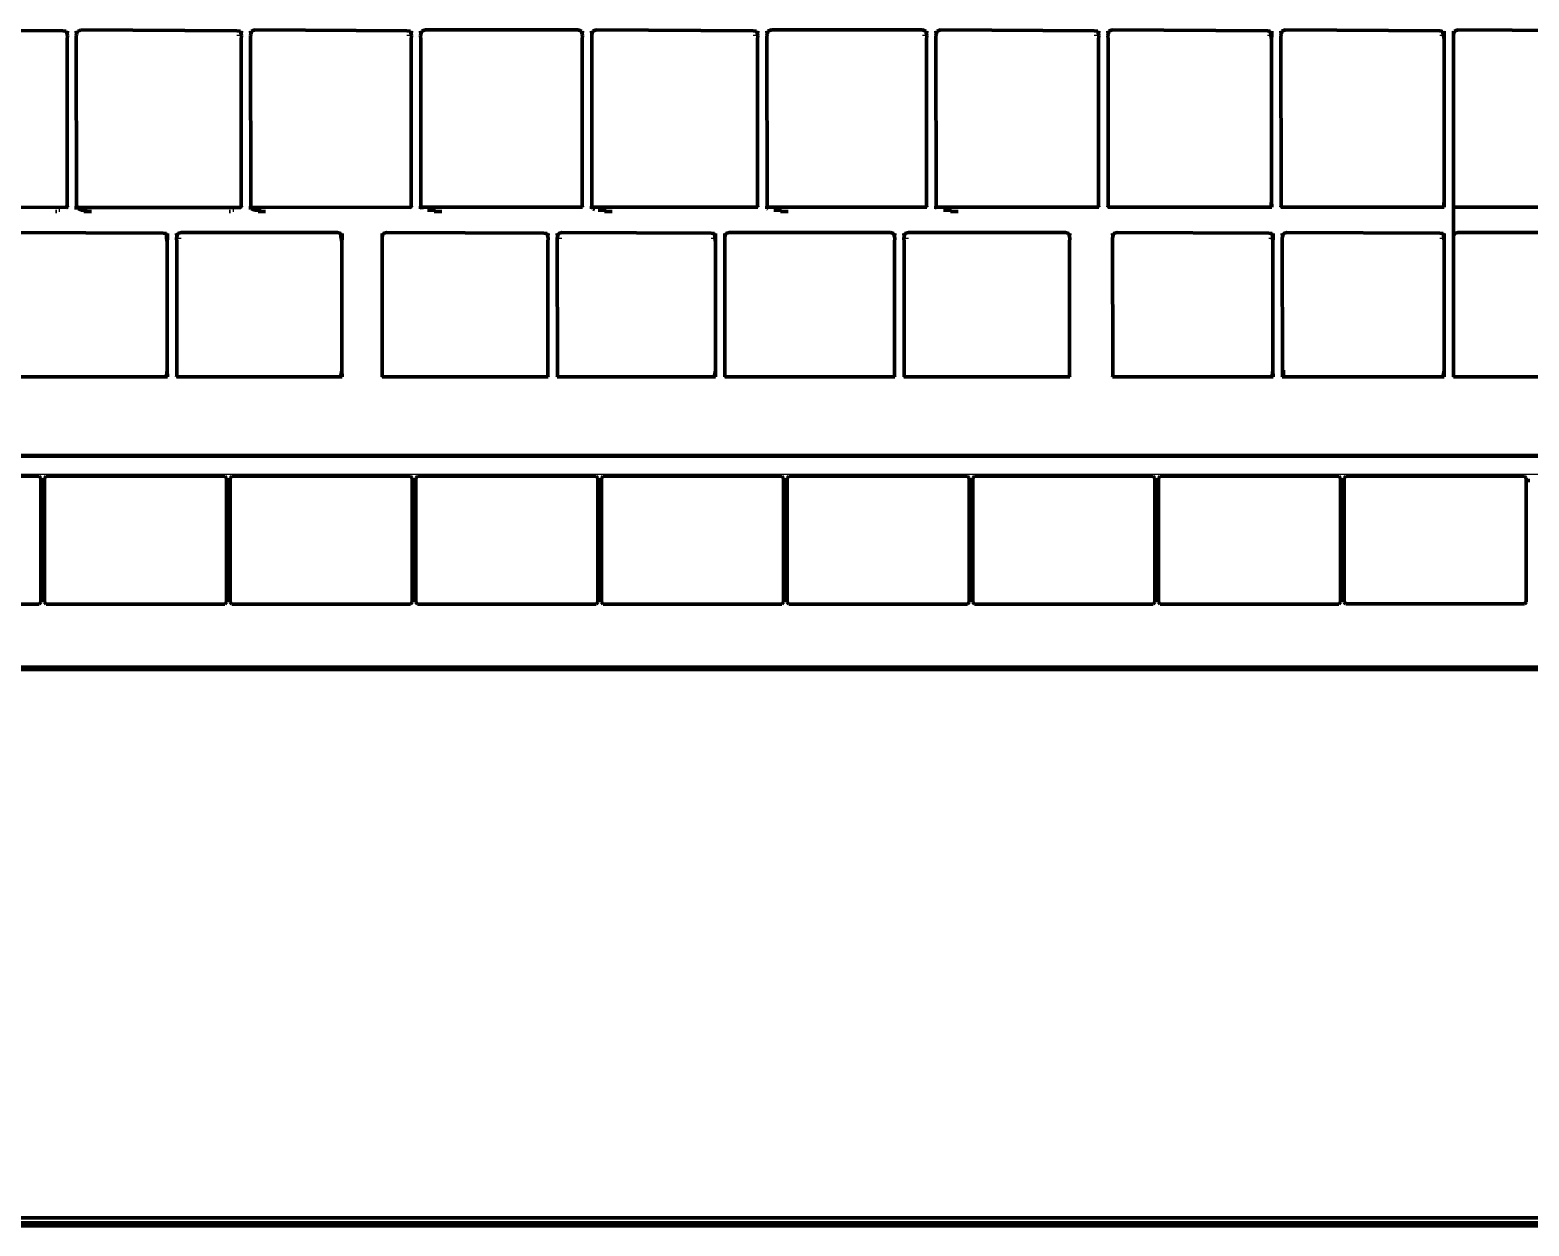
# Model space of a CAD drawing. Header units: millimetres. Extents: x 4307 to 31003, y 2809 to 20009.
# Drawn here: x 11221.8 to 11335.8, y 13399.1 to 13490.1 of the extents above; entities that cross this region are included whole.
import ezdxf

# ---------------------------------------------------------------- set-up
doc = ezdxf.new("R2010")
doc.units = ezdxf.units.MM
doc.layers.add('ProfileEdges', color=7, linetype='Continuous')

msp = doc.modelspace()

# ---------------------------------------------------------------- linework, layer by layer
for p, q in [((11224.33, 13490.02), (11224.58, 13490.03)), ((11224.58, 13490.03), (11224.67, 13490.02)), ((11225.35, 13490.02), (11225.44, 13490.03)), ((11237.57, 13490.02), (11237.83, 13490.03)), ((11237.83, 13490.03), (11237.91, 13490.02)), ((11238.6, 13490.02), (11238.68, 13490.03)), ((11238.68, 13490.03), (11238.94, 13490.02)), ((11250.5, 13490.02), (11250.76, 13490.03)), ((11250.76, 13490.03), (11250.85, 13490.02)), ((11251.53, 13490.02), (11251.62, 13490.03)), ((11251.62, 13490.03), (11251.87, 13490.02)), ((11263.51, 13490.02), (11263.77, 13490.03)), ((11263.77, 13490.03), (11263.85, 13490.02)), ((11264.54, 13490.02), (11264.63, 13490.03)), ((11264.63, 13490.03), (11264.88, 13490.02)), ((11276.83, 13490.02), (11277.09, 13490.03)), ((11277.09, 13490.03), (11277.18, 13490.02)), ((11277.86, 13490.02), (11277.95, 13490.03)), ((11277.95, 13490.03), (11278.21, 13490.02)), ((11289.7, 13490.02), (11289.95, 13490.03)), ((11289.95, 13490.03), (11290.04, 13490.02)), ((11290.73, 13490.02), (11290.81, 13490.03)), ((11290.81, 13490.03), (11291.07, 13490.02)), ((11302.77, 13490.02), (11303.03, 13490.03)), ((11303.03, 13490.03), (11303.11, 13490.02)), ((11303.8, 13490.02), (11303.88, 13490.03)), ((11303.88, 13490.03), (11304.14, 13490.02)), ((11315.93, 13490.02), (11316.08, 13490.02)), ((11316.14, 13490.01), (11316.27, 13490.02)), ((11316.96, 13490.02), (11317.04, 13490.03)), ((11317.04, 13490.03), (11317.3, 13490.02)), ((11329.05, 13490.02), (11329.2, 13490.02)), ((11329.26, 13490.01), (11329.39, 13490.02)), ((11330.08, 13490.02), (11330.16, 13490.03)), ((11330.16, 13490.03), (11330.42, 13490.02)), ((11224.67, 13489.69), (11224.58, 13489.69)), ((11237.91, 13489.69), (11237.57, 13489.69)), ((11250.85, 13489.69), (11250.5, 13489.69)), ((11251.62, 13489.69), (11251.53, 13489.69)), ((11263.85, 13489.69), (11263.77, 13489.69)), ((11277.18, 13489.69), (11276.83, 13489.69)), ((11277.95, 13489.69), (11277.86, 13489.69)), ((11290.04, 13489.69), (11289.7, 13489.69)), ((11290.81, 13489.69), (11290.73, 13489.69)), ((11303.11, 13489.69), (11302.77, 13489.69)), ((11303.89, 13489.69), (11303.8, 13489.69)), ((11316.2, 13489.69), (11315.93, 13489.69)), ((11316.27, 13489.69), (11316.2, 13489.69)), ((11329.32, 13489.69), (11329.05, 13489.69)), ((11329.39, 13489.69), (11329.32, 13489.69)), ((11330.16, 13489.69), (11330.08, 13489.69)), ((11231.95, 13474.66), (11219.94, 13474.63)), ((11232.29, 13474.63), (11232.21, 13474.63)), ((11232.21, 13474.29), (11232.29, 13474.29)), ((11233.06, 13474.63), (11232.98, 13474.63)), ((11232.98, 13474.29), (11233.32, 13474.29)), ((11245.48, 13474.63), (11233.06, 13474.63)), ((11245.57, 13474.63), (11245.48, 13474.63)), ((11245.49, 13474.29), (11245.57, 13474.29)), ((11248.68, 13474.63), (11248.6, 13474.63)), ((11260.9, 13474.66), (11248.68, 13474.63)), ((11261.24, 13474.63), (11261.16, 13474.63)), ((11261.16, 13474.29), (11261.24, 13474.29)), ((11262.01, 13474.63), (11261.93, 13474.63)), ((11261.93, 13474.29), (11262.27, 13474.29)), ((11273.63, 13474.66), (11262.01, 13474.63)), ((11273.63, 13474.29), (11273.92, 13474.29)), ((11273.97, 13474.63), (11273.89, 13474.63)), ((11273.92, 13474.29), (11273.97, 13474.29)), ((11274.75, 13474.63), (11274.66, 13474.63)), ((11274.66, 13474.29), (11274.75, 13474.29)), ((11287.51, 13474.63), (11274.75, 13474.63)), ((11287.6, 13474.63), (11287.51, 13474.63)), ((11288.37, 13474.63), (11288.28, 13474.63)), ((11288.28, 13474.29), (11288.63, 13474.29)), ((11300.83, 13474.63), (11288.37, 13474.63)), ((11300.91, 13474.63), (11300.83, 13474.63)), ((11304.24, 13474.63), (11304.16, 13474.63)), ((11304.16, 13474.29), (11304.25, 13474.29)), ((11316.04, 13474.66), (11304.24, 13474.63)), ((11316.04, 13474.29), (11316.33, 13474.29)), ((11316.38, 13474.63), (11316.29, 13474.63)), ((11316.33, 13474.29), (11316.38, 13474.29)), ((11317.15, 13474.63), (11317.06, 13474.63)), ((11317.06, 13474.29), (11317.15, 13474.29)), ((11329.05, 13474.66), (11317.15, 13474.63)), ((11329.05, 13474.29), (11329.34, 13474.29)), ((11329.39, 13474.63), (11329.3, 13474.63)), ((11329.34, 13474.29), (11329.39, 13474.29)), ((11330.08, 13474.63), (11330.16, 13474.63)), ((11330.08, 13474.29), (11330.16, 13474.29)), ((11330.16, 13474.63), (11342.06, 13474.63)), ((11194.7, 13457.62), (11396.48, 13457.62)), ((11396.48, 13456.29), (11194.7, 13456.29))]:
    msp.add_line(p, q)
at = {"layer": 'ProfileEdges', "lineweight": 211}
for p, q in [((11224.33, 13490.06), (11212.62, 13490.12)), ((11224.33, 13490.06), (11224.58, 13490.03)), ((11224.58, 13490.03), (11224.65, 13489.76)), ((11224.67, 13490.02), (11224.65, 13489.76)), ((11225.35, 13490.02), (11225.37, 13489.76)), ((11225.37, 13489.76), (11225.44, 13490.03)), ((11225.44, 13490.03), (11225.54, 13490.02)), ((11225.7, 13490.12), (11225.54, 13490.02)), ((11237.57, 13490.06), (11225.7, 13490.12)), ((11237.57, 13490.06), (11237.83, 13490.03)), ((11237.83, 13490.03), (11237.89, 13489.76)), ((11237.91, 13490.02), (11237.89, 13489.76)), ((11238.6, 13490.02), (11238.62, 13489.76)), ((11238.62, 13489.76), (11238.68, 13490.03)), ((11238.94, 13490.12), (11238.68, 13490.03)), ((11250.5, 13490.06), (11238.94, 13490.12)), ((11250.5, 13490.06), (11250.76, 13490.03)), ((11250.76, 13490.03), (11250.82, 13489.76)), ((11250.85, 13490.02), (11250.82, 13489.76)), ((11251.53, 13490.02), (11251.55, 13489.76)), ((11251.55, 13489.76), (11251.62, 13490.03)), ((11251.62, 13490.03), (11251.87, 13490.12)), ((11263.51, 13490.12), (11251.87, 13490.12)), ((11263.77, 13490.03), (11263.51, 13490.12)), ((11263.83, 13489.76), (11263.77, 13490.03)), ((11263.85, 13490.02), (11263.83, 13489.76)), ((11264.56, 13489.76), (11264.54, 13490.02)), ((11264.56, 13489.76), (11264.63, 13490.03)), ((11264.88, 13490.12), (11264.63, 13490.03)), ((11276.83, 13490.06), (11264.88, 13490.12)), ((11277.09, 13490.03), (11276.83, 13490.06)), ((11277.09, 13490.03), (11277.16, 13489.76)), ((11277.18, 13490.02), (11277.16, 13489.76)), ((11277.86, 13490.02), (11277.88, 13489.76)), ((11277.88, 13489.76), (11277.95, 13490.03)), ((11277.95, 13490.03), (11278.21, 13490.12)), ((11289.7, 13490.12), (11278.21, 13490.12)), ((11289.95, 13490.03), (11289.7, 13490.12)), ((11289.95, 13490.03), (11290.02, 13489.76)), ((11290.04, 13490.02), (11290.02, 13489.76)), ((11290.73, 13490.02), (11290.75, 13489.76)), ((11290.81, 13490.03), (11290.75, 13489.76)), ((11291.07, 13490.12), (11290.81, 13490.03)), ((11302.77, 13490.06), (11291.07, 13490.12)), ((11303.03, 13490.03), (11302.77, 13490.06)), ((11303.03, 13490.03), (11303.09, 13489.76)), ((11303.11, 13490.02), (11303.09, 13489.76)), ((11303.8, 13490.02), (11303.82, 13489.76)), ((11303.82, 13489.76), (11303.88, 13490.03)), ((11304.14, 13490.12), (11303.88, 13490.03)), ((11315.93, 13490.06), (11304.14, 13490.12)), ((11315.93, 13490.06), (11316.08, 13490.02)), ((11316.08, 13490.02), (11316.14, 13490.01)), ((11316.14, 13490.01), (11316.19, 13489.78)), ((11316.27, 13490.02), (11316.27, 13489.69)), ((11316.96, 13490.02), (11316.98, 13489.76)), ((11316.98, 13489.76), (11317.04, 13490.03)), ((11317.3, 13490.12), (11317.04, 13490.03)), ((11329.05, 13490.06), (11317.3, 13490.12)), ((11329.05, 13490.06), (11329.2, 13490.02)), ((11329.2, 13490.02), (11329.26, 13490.01)), ((11329.3, 13489.78), (11329.26, 13490.01)), ((11329.39, 13490.02), (11329.39, 13489.69)), ((11330.1, 13489.76), (11330.08, 13490.02)), ((11330.1, 13489.76), (11330.16, 13490.03)), ((11330.16, 13490.03), (11330.42, 13490.12)), ((11341.81, 13490.06), (11330.42, 13490.12)), ((11224.67, 13489.69), (11224.65, 13489.76)), ((11224.65, 13489.39), (11224.67, 13489.69)), ((11224.65, 13476.76), (11224.65, 13489.39)), ((11225.37, 13489.76), (11225.35, 13489.69)), ((11225.37, 13476.76), (11225.35, 13489.69)), ((11237.91, 13489.69), (11237.89, 13489.76)), ((11237.89, 13489.39), (11237.91, 13489.69)), ((11237.89, 13476.76), (11237.89, 13489.39)), ((11238.62, 13489.76), (11238.6, 13489.69)), ((11238.62, 13476.76), (11238.6, 13489.69)), ((11250.85, 13489.69), (11250.82, 13489.76)), ((11250.82, 13489.39), (11250.85, 13489.69)), ((11250.82, 13476.76), (11250.82, 13489.39)), ((11251.55, 13489.76), (11251.53, 13489.69)), ((11251.55, 13489.39), (11251.53, 13489.69)), ((11251.55, 13476.76), (11251.55, 13489.39)), ((11263.85, 13489.69), (11263.83, 13489.76)), ((11263.83, 13489.39), (11263.85, 13489.69)), ((11263.83, 13476.76), (11263.83, 13489.39)), ((11264.56, 13476.76), (11264.56, 13489.76)), ((11277.18, 13489.69), (11277.16, 13489.76)), ((11277.16, 13489.39), (11277.18, 13489.69)), ((11277.16, 13476.76), (11277.16, 13489.39)), ((11277.88, 13489.76), (11277.86, 13489.69)), ((11277.86, 13489.69), (11277.88, 13476.76)), ((11290.04, 13489.69), (11290.02, 13489.76)), ((11290.02, 13489.39), (11290.04, 13489.69)), ((11290.02, 13476.76), (11290.02, 13489.39)), ((11290.75, 13489.76), (11290.73, 13489.69)), ((11290.75, 13476.76), (11290.73, 13489.69)), ((11303.09, 13489.76), (11303.11, 13489.69)), ((11303.11, 13489.69), (11303.09, 13489.39)), ((11303.09, 13476.76), (11303.09, 13489.39)), ((11303.82, 13489.76), (11303.8, 13489.69)), ((11303.8, 13489.69), (11303.82, 13489.39)), ((11303.82, 13476.76), (11303.82, 13489.39)), ((11316.19, 13489.78), (11316.2, 13489.69)), ((11316.2, 13489.69), (11316.25, 13489.39)), ((11316.27, 13489.69), (11316.25, 13489.39)), ((11316.25, 13489.39), (11316.25, 13477.14)), ((11316.98, 13489.76), (11316.96, 13489.69)), ((11316.96, 13489.69), (11316.98, 13477.14)), ((11329.3, 13489.78), (11329.32, 13489.69)), ((11329.32, 13489.69), (11329.37, 13489.39)), ((11329.39, 13489.69), (11329.37, 13489.39)), ((11329.37, 13489.39), (11329.37, 13477.14)), ((11330.1, 13489.76), (11330.08, 13489.69)), ((11330.1, 13489.39), (11330.08, 13489.69)), ((11330.1, 13476.76), (11330.1, 13489.39)), ((11224.61, 13476.62), (11212.33, 13476.65)), ((11223.76, 13476.31), (11223.87, 13476.31)), ((11224.1, 13476.41), (11224.02, 13476.41)), ((11224.65, 13476.76), (11224.61, 13476.62)), ((11224.67, 13476.65), (11224.61, 13476.62)), ((11224.65, 13476.76), (11224.67, 13476.65)), ((11225.35, 13476.65), (11225.37, 13476.76)), ((11225.35, 13476.65), (11225.35, 13476.46)), ((11225.44, 13476.62), (11225.35, 13476.65)), ((11225.43, 13476.65), (11225.37, 13476.76)), ((11225.48, 13476.52), (11225.44, 13476.62)), ((11237.86, 13476.62), (11225.44, 13476.62)), ((11225.7, 13476.41), (11225.48, 13476.52)), ((11226.17, 13476.41), (11225.7, 13476.41)), ((11225.93, 13476.31), (11226.5, 13476.31)), ((11236.98, 13476.31), (11237.09, 13476.31)), ((11237.33, 13476.41), (11237.25, 13476.41)), ((11237.86, 13476.62), (11237.89, 13476.76)), ((11237.91, 13476.65), (11237.86, 13476.62)), ((11237.89, 13476.76), (11237.91, 13476.65)), ((11238.6, 13476.65), (11238.62, 13476.76)), ((11238.6, 13476.65), (11238.6, 13476.46)), ((11238.65, 13476.65), (11238.6, 13476.65)), ((11238.62, 13476.76), (11238.65, 13476.65)), ((11238.65, 13476.65), (11238.68, 13476.5)), ((11250.79, 13476.62), (11238.65, 13476.65)), ((11238.68, 13476.5), (11238.94, 13476.41)), ((11239.41, 13476.41), (11238.94, 13476.41)), ((11239.18, 13476.31), (11239.75, 13476.31)), ((11250.79, 13476.62), (11250.82, 13476.76)), ((11250.85, 13476.65), (11250.79, 13476.62)), ((11250.82, 13476.76), (11250.85, 13476.65)), ((11251.53, 13476.65), (11251.55, 13476.76)), ((11251.53, 13476.65), (11251.53, 13476.51)), ((11251.58, 13476.65), (11251.53, 13476.65)), ((11251.55, 13476.76), (11251.58, 13476.65)), ((11251.58, 13476.65), (11251.62, 13476.5)), ((11263.8, 13476.65), (11251.58, 13476.65)), ((11251.64, 13476.49), (11251.62, 13476.5)), ((11252.67, 13476.41), (11252.07, 13476.41)), ((11252.57, 13476.31), (11253.14, 13476.31)), ((11263.83, 13476.76), (11263.8, 13476.65)), ((11263.85, 13476.65), (11263.8, 13476.65)), ((11263.83, 13476.76), (11263.85, 13476.65)), ((11264.54, 13476.65), (11264.56, 13476.76)), ((11264.54, 13476.65), (11264.54, 13476.51)), ((11264.61, 13476.65), (11264.54, 13476.65)), ((11264.61, 13476.65), (11264.56, 13476.76)), ((11264.67, 13476.52), (11264.61, 13476.65)), ((11277.13, 13476.65), (11264.61, 13476.65)), ((11264.78, 13476.46), (11264.67, 13476.52)), ((11265.65, 13476.41), (11265.04, 13476.41)), ((11265.53, 13476.31), (11266.1, 13476.31)), ((11277.13, 13476.65), (11277.16, 13476.76)), ((11277.18, 13476.65), (11277.13, 13476.65)), ((11277.16, 13476.76), (11277.18, 13476.65)), ((11277.86, 13476.65), (11277.88, 13476.76)), ((11277.86, 13476.65), (11277.86, 13476.51)), ((11277.91, 13476.65), (11277.86, 13476.65)), ((11277.91, 13476.65), (11277.88, 13476.76)), ((11277.95, 13476.5), (11277.91, 13476.65)), ((11289.99, 13476.65), (11277.91, 13476.65)), ((11277.97, 13476.49), (11277.95, 13476.5)), ((11278.99, 13476.41), (11278.39, 13476.41)), ((11278.91, 13476.31), (11279.48, 13476.31)), ((11290.02, 13476.76), (11289.99, 13476.65)), ((11290.04, 13476.65), (11289.99, 13476.65)), ((11290.02, 13476.76), (11290.04, 13476.65)), ((11290.73, 13476.65), (11290.75, 13476.76)), ((11290.73, 13476.65), (11290.73, 13476.52)), ((11290.78, 13476.65), (11290.73, 13476.65)), ((11290.75, 13476.76), (11290.78, 13476.65)), ((11290.78, 13476.65), (11290.81, 13476.5)), ((11303.06, 13476.65), (11290.78, 13476.65)), ((11291.92, 13476.41), (11291.31, 13476.41)), ((11291.84, 13476.31), (11292.42, 13476.31)), ((11303.09, 13476.76), (11303.06, 13476.65)), ((11303.11, 13476.65), (11303.06, 13476.65)), ((11303.09, 13476.76), (11303.11, 13476.65)), ((11303.8, 13476.65), (11303.82, 13476.76)), ((11303.87, 13476.65), (11303.8, 13476.65)), ((11303.87, 13476.65), (11303.82, 13476.76)), ((11316.2, 13476.63), (11303.87, 13476.65)), ((11316.2, 13476.63), (11316.25, 13477.14)), ((11316.27, 13476.65), (11316.2, 13476.63)), ((11316.25, 13477.14), (11316.27, 13476.65)), ((11316.96, 13476.65), (11316.98, 13476.76)), ((11317.03, 13476.65), (11316.96, 13476.65)), ((11316.98, 13477.14), (11316.98, 13476.76)), ((11317.03, 13476.65), (11316.98, 13476.76)), ((11329.32, 13476.63), (11317.03, 13476.65)), ((11329.32, 13476.63), (11329.37, 13477.14)), ((11329.39, 13476.65), (11329.32, 13476.63)), ((11329.37, 13477.14), (11329.39, 13476.65)), ((11330.08, 13476.65), (11330.1, 13476.76)), ((11330.15, 13476.65), (11330.08, 13476.65)), ((11330.08, 13476.65), (11330.08, 13474.63)), ((11330.15, 13476.65), (11330.1, 13476.76)), ((11342.08, 13476.63), (11330.15, 13476.65)), ((11231.95, 13474.66), (11220.19, 13474.72)), ((11232.21, 13474.63), (11231.95, 13474.66)), ((11232.21, 13474.63), (11232.21, 13474.29)), ((11232.21, 13474.29), (11232.27, 13473.99)), ((11232.29, 13474.29), (11232.27, 13473.99)), ((11232.29, 13474.29), (11232.29, 13474.63)), ((11233, 13474.37), (11232.98, 13474.63)), ((11232.98, 13474.29), (11233, 13474.37)), ((11233, 13473.99), (11232.98, 13474.29)), ((11233, 13474.37), (11233.06, 13474.63)), ((11233.06, 13474.63), (11233.32, 13474.72)), ((11245.22, 13474.72), (11233.32, 13474.72)), ((11245.48, 13474.63), (11245.22, 13474.72)), ((11245.48, 13474.63), (11245.48, 13474.38)), ((11245.49, 13474.29), (11245.48, 13474.38)), ((11245.54, 13473.99), (11245.49, 13474.29)), ((11245.57, 13474.29), (11245.54, 13473.99)), ((11245.57, 13474.29), (11245.57, 13474.63)), ((11248.62, 13474.37), (11248.6, 13474.63)), ((11248.6, 13474.29), (11248.62, 13474.37)), ((11248.62, 13463.84), (11248.6, 13474.29)), ((11248.62, 13474.37), (11248.68, 13474.63)), ((11248.94, 13474.72), (11248.68, 13474.63)), ((11260.9, 13474.66), (11248.94, 13474.72)), ((11261.16, 13474.63), (11260.9, 13474.66)), ((11261.16, 13474.63), (11261.22, 13474.37)), ((11261.22, 13474.37), (11261.24, 13474.63)), ((11261.24, 13474.29), (11261.22, 13474.37)), ((11261.22, 13473.99), (11261.24, 13474.29)), ((11261.93, 13474.63), (11261.95, 13474.37)), ((11261.93, 13474.29), (11261.95, 13474.37)), ((11261.95, 13463.84), (11261.93, 13474.29)), ((11261.95, 13474.37), (11262.01, 13474.63)), ((11262.27, 13474.72), (11262.01, 13474.63)), ((11273.63, 13474.66), (11262.27, 13474.72)), ((11273.63, 13474.66), (11273.89, 13474.63)), ((11273.89, 13474.63), (11273.92, 13474.29)), ((11273.92, 13474.29), (11273.95, 13473.99)), ((11273.97, 13474.29), (11273.95, 13473.99)), ((11273.97, 13474.29), (11273.97, 13474.63)), ((11274.68, 13474.37), (11274.66, 13474.63)), ((11274.66, 13474.29), (11274.68, 13474.37)), ((11274.68, 13473.99), (11274.66, 13474.29)), ((11274.68, 13474.37), (11274.75, 13474.63)), ((11274.75, 13474.63), (11275, 13474.72)), ((11287.26, 13474.72), (11275, 13474.72)), ((11287.26, 13474.72), (11287.51, 13474.63)), ((11287.58, 13474.37), (11287.51, 13474.63)), ((11287.58, 13474.37), (11287.6, 13474.63)), ((11287.6, 13474.29), (11287.58, 13474.37)), ((11287.58, 13473.99), (11287.6, 13474.29)), ((11288.31, 13474.37), (11288.28, 13474.63)), ((11288.28, 13474.29), (11288.31, 13474.37)), ((11288.31, 13473.99), (11288.28, 13474.29)), ((11288.31, 13474.37), (11288.37, 13474.63)), ((11288.37, 13474.63), (11288.63, 13474.72)), ((11300.57, 13474.72), (11288.63, 13474.72)), ((11300.57, 13474.72), (11300.83, 13474.63)), ((11300.89, 13474.37), (11300.83, 13474.63)), ((11300.89, 13474.37), (11300.91, 13474.63)), ((11300.91, 13474.29), (11300.89, 13474.37)), ((11300.89, 13473.99), (11300.91, 13474.29)), ((11304.18, 13474.37), (11304.16, 13474.63)), ((11304.16, 13474.29), (11304.18, 13474.37)), ((11304.16, 13474.29), (11304.18, 13464.22)), ((11304.24, 13474.63), (11304.18, 13474.37)), ((11304.5, 13474.72), (11304.24, 13474.63)), ((11316.04, 13474.66), (11304.5, 13474.72)), ((11316.04, 13474.66), (11316.29, 13474.63)), ((11316.29, 13474.63), (11316.33, 13474.29)), ((11316.33, 13474.29), (11316.36, 13473.99)), ((11316.38, 13474.29), (11316.36, 13473.99)), ((11316.38, 13474.29), (11316.38, 13474.63)), ((11317.09, 13474.37), (11317.06, 13474.63)), ((11317.06, 13474.29), (11317.09, 13474.37)), ((11317.09, 13463.84), (11317.06, 13474.29)), ((11317.09, 13474.37), (11317.15, 13474.63)), ((11317.41, 13474.72), (11317.15, 13474.63)), ((11329.05, 13474.66), (11317.41, 13474.72)), ((11329.05, 13474.66), (11329.3, 13474.63)), ((11329.3, 13474.63), (11329.34, 13474.29)), ((11329.34, 13474.29), (11329.37, 13473.99)), ((11329.39, 13474.29), (11329.37, 13473.99)), ((11329.39, 13474.29), (11329.39, 13474.63)), ((11330.08, 13474.45), (11330.16, 13474.63)), ((11330.08, 13474.63), (11330.08, 13474.45)), ((11330.08, 13474.45), (11330.1, 13474.37)), ((11330.1, 13474.37), (11330.08, 13474.29)), ((11330.1, 13473.99), (11330.08, 13474.29)), ((11330.16, 13474.63), (11330.42, 13474.72)), ((11341.81, 13474.72), (11330.42, 13474.72)), ((11232.27, 13473.99), (11232.27, 13464.22)), ((11233, 13463.84), (11233, 13473.99)), ((11245.54, 13473.99), (11245.54, 13464.22)), ((11261.22, 13463.84), (11261.22, 13473.99)), ((11273.95, 13473.99), (11273.95, 13464.22)), ((11274.68, 13463.84), (11274.68, 13473.99)), ((11287.58, 13463.84), (11287.58, 13473.99)), ((11288.31, 13463.84), (11288.31, 13473.99)), ((11300.89, 13463.84), (11300.89, 13473.99)), ((11316.36, 13473.99), (11316.36, 13464.22)), ((11329.37, 13473.99), (11329.37, 13464.22)), ((11330.1, 13463.84), (11330.1, 13473.99)), ((11232.19, 13463.73), (11232.21, 13463.83)), ((11232.27, 13464.22), (11232.21, 13463.83)), ((11232.27, 13464.22), (11232.29, 13463.73)), ((11232.98, 13463.73), (11233, 13463.84)), ((11233.05, 13463.73), (11233, 13463.84)), ((11245.46, 13463.73), (11245.48, 13463.83)), ((11245.54, 13464.22), (11245.48, 13463.83)), ((11245.54, 13464.22), (11245.57, 13463.73)), ((11248.6, 13463.73), (11248.62, 13463.84)), ((11248.67, 13463.73), (11248.62, 13463.84)), ((11261.19, 13463.73), (11261.22, 13463.84)), ((11261.22, 13463.84), (11261.24, 13463.73)), ((11261.93, 13463.73), (11261.95, 13463.84)), ((11261.95, 13463.84), (11261.98, 13463.73)), ((11273.87, 13463.73), (11273.89, 13463.83)), ((11273.95, 13464.22), (11273.89, 13463.83)), ((11273.95, 13464.22), (11273.97, 13463.73)), ((11274.66, 13463.73), (11274.68, 13463.84)), ((11274.73, 13463.73), (11274.68, 13463.84)), ((11287.55, 13463.73), (11287.58, 13463.84)), ((11287.58, 13463.84), (11287.6, 13463.73)), ((11288.28, 13463.73), (11288.31, 13463.84)), ((11288.36, 13463.73), (11288.31, 13463.84)), ((11300.86, 13463.73), (11300.89, 13463.84)), ((11300.89, 13463.84), (11300.91, 13463.73)), ((11304.16, 13463.73), (11304.18, 13463.84)), ((11304.18, 13463.84), (11304.18, 13464.22)), ((11304.21, 13463.73), (11304.18, 13463.84)), ((11316.27, 13463.73), (11316.29, 13463.83)), ((11316.36, 13464.22), (11316.29, 13463.83)), ((11316.36, 13464.22), (11316.38, 13463.73)), ((11317.06, 13463.73), (11317.09, 13463.84)), ((11317.11, 13463.73), (11317.09, 13463.84)), ((11317.15, 13464.23), (11317.15, 13463.73)), ((11329.29, 13463.73), (11329.3, 13463.83)), ((11329.37, 13464.22), (11329.3, 13463.83)), ((11329.37, 13464.22), (11329.39, 13463.73)), ((11330.08, 13463.73), (11330.1, 13463.84)), ((11330.13, 13463.73), (11330.1, 13463.84)), ((11219.92, 13463.73), (11232.19, 13463.73)), ((11232.19, 13463.73), (11232.29, 13463.73)), ((11232.98, 13463.73), (11233.05, 13463.73)), ((11233.05, 13463.73), (11245.46, 13463.73)), ((11245.46, 13463.73), (11245.57, 13463.73)), ((11248.6, 13463.73), (11248.67, 13463.73)), ((11248.67, 13463.73), (11261.19, 13463.73)), ((11261.19, 13463.73), (11261.24, 13463.73)), ((11261.93, 13463.73), (11261.98, 13463.73)), ((11261.98, 13463.73), (11273.87, 13463.73)), ((11273.87, 13463.73), (11273.97, 13463.73)), ((11274.66, 13463.73), (11274.73, 13463.73)), ((11274.73, 13463.73), (11287.55, 13463.73)), ((11287.55, 13463.73), (11287.6, 13463.73)), ((11288.28, 13463.73), (11288.36, 13463.73)), ((11288.36, 13463.73), (11300.86, 13463.73)), ((11300.86, 13463.73), (11300.91, 13463.73)), ((11304.16, 13463.73), (11304.21, 13463.73)), ((11304.21, 13463.73), (11316.27, 13463.73)), ((11316.27, 13463.73), (11316.38, 13463.73)), ((11317.06, 13463.73), (11317.11, 13463.73)), ((11317.11, 13463.73), (11317.15, 13463.73)), ((11317.15, 13463.73), (11329.29, 13463.73)), ((11329.29, 13463.73), (11329.39, 13463.73)), ((11330.08, 13463.73), (11330.13, 13463.73)), ((11330.13, 13463.73), (11342.04, 13463.73)), ((11396.48, 13457.75), (11194.7, 13457.75)), ((11208.95, 13456.18), (11222.53, 13456.18)), ((11222.53, 13456.18), (11222.66, 13456.03)), ((11222.66, 13455.85), (11222.66, 13456.03)), ((11222.66, 13455.85), (11222.94, 13455.85)), ((11222.66, 13455.6), (11222.66, 13455.85)), ((11223.07, 13456.18), (11222.94, 13456.03)), ((11222.94, 13456.03), (11222.94, 13455.85)), ((11222.94, 13455.85), (11223.07, 13455.85)), ((11222.94, 13446.58), (11222.94, 13455.85)), ((11223.07, 13456.18), (11236.64, 13456.18)), ((11236.64, 13456.18), (11236.78, 13456.03)), ((11236.78, 13455.85), (11236.78, 13456.03)), ((11236.78, 13455.85), (11237.06, 13455.85)), ((11236.78, 13455.85), (11236.78, 13446.58)), ((11237.06, 13456.03), (11237.19, 13456.18)), ((11237.06, 13455.85), (11237.06, 13456.03)), ((11237.06, 13455.6), (11237.06, 13455.85)), ((11237.19, 13456.18), (11250.76, 13456.18)), ((11250.76, 13456.18), (11250.9, 13456.03)), ((11250.76, 13455.85), (11250.9, 13455.85)), ((11250.9, 13456.03), (11250.9, 13455.85)), ((11250.9, 13455.85), (11251.18, 13455.85)), ((11250.9, 13455.85), (11250.9, 13446.58)), ((11251.17, 13456.03), (11251.31, 13456.18)), ((11251.17, 13456.03), (11251.18, 13455.85)), ((11251.18, 13455.85), (11251.17, 13455.6)), ((11251.31, 13456.18), (11264.88, 13456.18)), ((11264.88, 13456.18), (11265.02, 13456.03)), ((11265.02, 13456.03), (11265.02, 13455.85)), ((11265.02, 13455.85), (11265.29, 13455.85)), ((11265.02, 13446.58), (11265.02, 13455.85)), ((11265.29, 13456.03), (11265.43, 13456.18)), ((11265.29, 13456.03), (11265.29, 13455.85)), ((11265.29, 13455.85), (11265.43, 13455.85)), ((11265.29, 13455.85), (11265.29, 13446.58)), ((11265.43, 13456.18), (11279, 13456.18)), ((11279, 13456.18), (11279.14, 13456.03)), ((11279, 13455.85), (11279.14, 13455.85)), ((11279.14, 13456.03), (11279.14, 13455.85)), ((11279.14, 13455.85), (11279.42, 13455.85)), ((11279.14, 13446.58), (11279.14, 13455.85)), ((11279.55, 13456.18), (11279.41, 13456.03)), ((11279.41, 13456.03), (11279.42, 13455.85)), ((11279.41, 13446.58), (11279.42, 13455.85)), ((11279.55, 13456.18), (11293.12, 13456.18)), ((11293.12, 13456.18), (11293.26, 13456.03)), ((11293.12, 13455.85), (11293.26, 13455.85)), ((11293.26, 13456.03), (11293.26, 13455.85)), ((11293.26, 13455.85), (11293.53, 13455.85)), ((11293.26, 13455.85), (11293.26, 13446.58)), ((11293.53, 13456.03), (11293.67, 13456.18)), ((11293.53, 13456.03), (11293.53, 13455.85)), ((11293.53, 13455.85), (11293.67, 13455.85)), ((11293.53, 13455.85), (11293.53, 13446.58)), ((11293.67, 13456.18), (11307.24, 13456.18)), ((11307.24, 13456.18), (11307.38, 13456.03)), ((11307.24, 13455.85), (11307.38, 13455.85)), ((11307.38, 13456.03), (11307.38, 13455.85)), ((11307.38, 13455.85), (11307.65, 13455.85)), ((11307.38, 13455.85), (11307.38, 13446.58)), ((11307.79, 13456.18), (11307.65, 13456.03)), ((11307.65, 13456.03), (11307.65, 13455.85)), ((11307.65, 13455.85), (11307.79, 13455.85)), ((11307.65, 13446.58), (11307.65, 13455.85)), ((11307.79, 13456.18), (11321.36, 13456.18)), ((11321.36, 13456.18), (11321.5, 13456.03)), ((11321.36, 13455.85), (11321.5, 13455.85)), ((11321.5, 13455.85), (11321.5, 13456.03)), ((11321.5, 13455.85), (11321.77, 13455.85)), ((11321.5, 13455.85), (11321.5, 13446.58)), ((11321.91, 13456.18), (11321.77, 13456.03)), ((11321.77, 13456.03), (11321.77, 13455.85)), ((11321.77, 13455.85), (11321.91, 13455.85)), ((11321.77, 13455.85), (11321.77, 13446.58)), ((11321.91, 13456.18), (11335.48, 13456.18)), ((11335.48, 13456.18), (11335.62, 13456.03)), ((11335.48, 13455.85), (11335.62, 13455.85)), ((11335.62, 13456.03), (11335.62, 13455.85)), ((11335.62, 13455.85), (11335.89, 13455.85)), ((11335.62, 13455.85), (11335.62, 13446.58)), ((11222.66, 13446.58), (11222.66, 13455.6)), ((11237.06, 13455.6), (11237.06, 13446.58)), ((11251.17, 13446.58), (11251.17, 13455.6)), ((11222.53, 13446.44), (11208.95, 13446.44)), ((11222.53, 13446.44), (11222.66, 13446.58)), ((11222.94, 13446.58), (11223.07, 13446.44)), ((11236.64, 13446.44), (11223.07, 13446.44)), ((11236.78, 13446.58), (11236.64, 13446.44)), ((11237.06, 13446.58), (11237.19, 13446.44)), ((11250.76, 13446.44), (11237.19, 13446.44)), ((11250.76, 13446.44), (11250.9, 13446.58)), ((11251.17, 13446.58), (11251.31, 13446.44)), ((11264.88, 13446.44), (11251.31, 13446.44)), ((11264.88, 13446.44), (11265.02, 13446.58)), ((11265.43, 13446.44), (11265.29, 13446.58)), ((11279, 13446.44), (11265.43, 13446.44)), ((11279.14, 13446.58), (11279, 13446.44)), ((11279.55, 13446.44), (11279.41, 13446.58)), ((11279.55, 13446.44), (11293.12, 13446.44)), ((11293.26, 13446.58), (11293.12, 13446.44)), ((11293.53, 13446.58), (11293.67, 13446.44)), ((11293.67, 13446.44), (11307.24, 13446.44)), ((11307.38, 13446.58), (11307.24, 13446.44)), ((11307.79, 13446.44), (11307.65, 13446.58)), ((11321.36, 13446.44), (11307.79, 13446.44)), ((11321.36, 13446.44), (11321.5, 13446.58)), ((11321.91, 13446.46), (11321.77, 13446.58)), ((11335.48, 13446.46), (11321.91, 13446.46)), ((11335.48, 13446.46), (11335.62, 13446.58)), ((11162.47, 13441.64), (11461.69, 13441.64)), ((11461.52, 13441.46), (11162.64, 13441.46)), ((11616.73, 13399.13), (11149.97, 13399.14)), ((11635.09, 13399.76), (11150.04, 13399.76)), ((11168.41, 13399.37), (11616.71, 13399.37))]:
    msp.add_line(p, q, dxfattribs=at)

doc.saveas('drawing.dxf')
